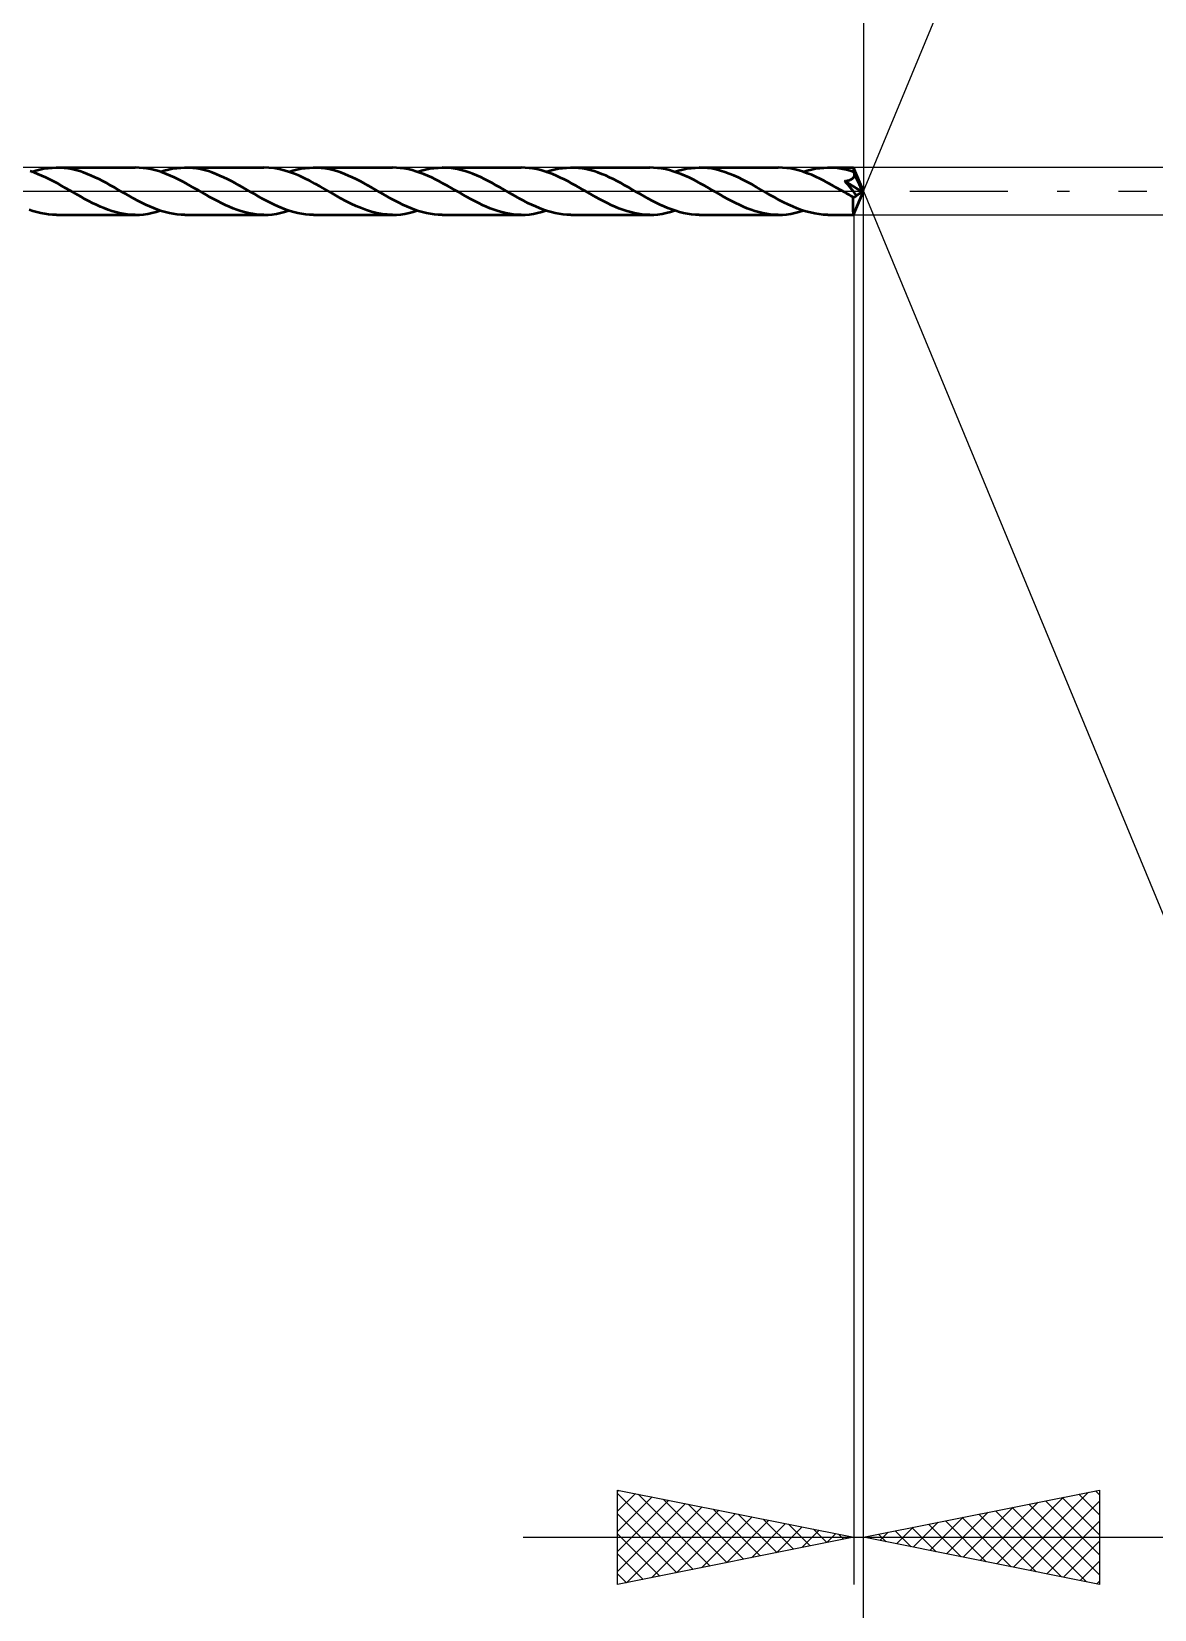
# Model space of a CAD drawing. Header units: millimetres. Extents: x -56 to 101, y -50 to 38.
# Drawn here: x 20.68 to 44.46, y -30.03 to 3.38 of the extents above; entities that cross this region are included whole.
import ezdxf

# ---------------------------------------------------------------- set-up
doc = ezdxf.new("R2010")
doc.units = ezdxf.units.MM
doc.header["$LTSCALE"] = 5.2
doc.linetypes.add('LONGDASH_DASH', pattern=[0.85, 0.4, -0.2, 0.05, -0.2])
for name, color, linetype in [('1', 4, 'CONTINUOUS'), ('2', 7, 'CONTINUOUS'), ('4', 2, 'LONGDASH_DASH'), ('CUT', 1, 'CONTINUOUS'), ('SK2', 7, 'CONTINUOUS'), ('SK4', 2, 'LONGDASH_DASH')]:
    doc.layers.add(name, color=color, linetype=linetype)

msp = doc.modelspace()

# ---------------------------------------------------------------- linework, layer by layer
at = {"layer": '1', "color": 4, "linetype": 'CONTINUOUS', "lineweight": 50}
for p, q in [((20.734, 0.393), (20.65, 0.421)), ((20.681, 0.411), (20.768, 0.438)), ((20.817, 0.361), (20.734, 0.393)), ((20.768, 0.438), (20.856, 0.46)), ((20.9, 0.326), (20.817, 0.361)), ((20.856, 0.46), (20.944, 0.478)), ((20.944, 0.478), (21.032, 0.49)), ((21.032, 0.49), (21.119, 0.497)), ((21.119, 0.497), (21.206, 0.5)), ((21.288, 0.498), (21.206, 0.5)), ((21.206, 0.5), (22.878, 0.5)), ((21.37, 0.491), (21.288, 0.498)), ((21.453, 0.48), (21.37, 0.491)), ((21.536, 0.464), (21.453, 0.48)), ((21.619, 0.445), (21.536, 0.464)), ((21.701, 0.421), (21.619, 0.445)), ((21.783, 0.393), (21.701, 0.421)), ((21.865, 0.362), (21.783, 0.393)), ((21.947, 0.328), (21.865, 0.362)), ((22.96, 0.498), (22.878, 0.5)), ((23.042, 0.491), (22.96, 0.498)), ((23.125, 0.48), (23.042, 0.491)), ((23.208, 0.465), (23.125, 0.48)), ((23.291, 0.445), (23.208, 0.465)), ((23.374, 0.421), (23.291, 0.445)), ((23.457, 0.393), (23.374, 0.421)), ((23.404, 0.411), (23.491, 0.438)), ((23.539, 0.361), (23.457, 0.393)), ((23.491, 0.438), (23.579, 0.46)), ((23.623, 0.327), (23.539, 0.361)), ((23.579, 0.46), (23.667, 0.477)), ((23.667, 0.477), (23.755, 0.49)), ((23.755, 0.49), (23.842, 0.497)), ((23.842, 0.497), (23.929, 0.5)), ((24.012, 0.498), (23.929, 0.5)), ((23.929, 0.5), (25.602, 0.5)), ((24.096, 0.491), (24.012, 0.498)), ((24.179, 0.479), (24.096, 0.491)), ((24.262, 0.464), (24.179, 0.479)), ((24.343, 0.444), (24.262, 0.464)), ((24.425, 0.421), (24.343, 0.444)), ((24.506, 0.393), (24.425, 0.421)), ((24.587, 0.362), (24.506, 0.393)), ((24.669, 0.328), (24.587, 0.362)), ((25.709, 0.496), (25.602, 0.5)), ((25.818, 0.485), (25.709, 0.496)), ((25.926, 0.466), (25.818, 0.485)), ((26.034, 0.44), (25.926, 0.466)), ((26.141, 0.406), (26.034, 0.44)), ((26.127, 0.411), (26.214, 0.438)), ((26.249, 0.367), (26.141, 0.406)), ((26.214, 0.438), (26.3, 0.46)), ((26.358, 0.322), (26.249, 0.367)), ((26.3, 0.46), (26.388, 0.477)), ((26.388, 0.477), (26.477, 0.49)), ((26.477, 0.49), (26.565, 0.497)), ((26.565, 0.497), (26.653, 0.5)), ((26.735, 0.498), (26.653, 0.5)), ((26.653, 0.5), (28.325, 0.5)), ((26.817, 0.491), (26.735, 0.498)), ((26.9, 0.48), (26.817, 0.491)), ((26.983, 0.464), (26.9, 0.48)), ((27.066, 0.445), (26.983, 0.464)), ((27.148, 0.421), (27.066, 0.445)), ((27.23, 0.393), (27.148, 0.421)), ((27.312, 0.362), (27.23, 0.393)), ((27.395, 0.327), (27.312, 0.362)), ((28.407, 0.498), (28.325, 0.5)), ((28.489, 0.491), (28.407, 0.498)), ((28.572, 0.48), (28.489, 0.491)), ((28.656, 0.465), (28.572, 0.48)), ((28.738, 0.445), (28.656, 0.465)), ((28.821, 0.42), (28.738, 0.445)), ((28.904, 0.392), (28.821, 0.42)), ((28.85, 0.411), (28.938, 0.438)), ((28.988, 0.361), (28.904, 0.392)), ((28.938, 0.438), (29.027, 0.46)), ((29.072, 0.327), (28.988, 0.361)), ((29.027, 0.46), (29.115, 0.477)), ((29.115, 0.477), (29.202, 0.49)), ((29.202, 0.49), (29.289, 0.497)), ((29.289, 0.497), (29.376, 0.5)), ((29.455, 0.498), (29.376, 0.5)), ((29.376, 0.5), (31.048, 0.5)), ((29.535, 0.492), (29.455, 0.498)), ((29.616, 0.481), (29.535, 0.492)), ((29.699, 0.466), (29.616, 0.481)), ((29.781, 0.447), (29.699, 0.466)), ((29.863, 0.423), (29.781, 0.447)), ((29.946, 0.396), (29.863, 0.423)), ((30.028, 0.365), (29.946, 0.396)), ((30.111, 0.331), (30.028, 0.365)), ((31.132, 0.498), (31.048, 0.5)), ((31.217, 0.491), (31.132, 0.498)), ((31.3, 0.479), (31.217, 0.491)), ((31.384, 0.464), (31.3, 0.479)), ((31.466, 0.443), (31.384, 0.464)), ((31.55, 0.419), (31.466, 0.443)), ((31.633, 0.39), (31.55, 0.419)), ((31.574, 0.411), (31.662, 0.438)), ((31.717, 0.359), (31.633, 0.39)), ((31.662, 0.438), (31.75, 0.46)), ((31.801, 0.324), (31.717, 0.359)), ((31.75, 0.46), (31.838, 0.477)), ((31.838, 0.477), (31.925, 0.49)), ((31.925, 0.49), (32.012, 0.497)), ((32.012, 0.497), (32.099, 0.5)), ((32.181, 0.498), (32.099, 0.5)), ((32.099, 0.5), (33.772, 0.5)), ((32.263, 0.491), (32.181, 0.498)), ((32.346, 0.48), (32.263, 0.491)), ((32.428, 0.465), (32.346, 0.48)), ((32.51, 0.445), (32.428, 0.465)), ((32.593, 0.421), (32.51, 0.445)), ((32.674, 0.394), (32.593, 0.421)), ((32.757, 0.363), (32.674, 0.394)), ((32.84, 0.329), (32.757, 0.363)), ((33.855, 0.498), (33.772, 0.5)), ((33.938, 0.491), (33.855, 0.498)), ((34.022, 0.48), (33.938, 0.491)), ((34.105, 0.464), (34.022, 0.48)), ((34.188, 0.444), (34.105, 0.464)), ((34.271, 0.42), (34.188, 0.444)), ((34.354, 0.391), (34.271, 0.42)), ((34.297, 0.411), (34.385, 0.438)), ((34.438, 0.36), (34.354, 0.391)), ((34.385, 0.438), (34.473, 0.46)), ((34.522, 0.326), (34.438, 0.36)), ((34.473, 0.46), (34.561, 0.477)), ((34.561, 0.477), (34.648, 0.49)), ((34.648, 0.49), (34.735, 0.497)), ((34.735, 0.497), (34.822, 0.5)), ((34.909, 0.497), (34.822, 0.5)), ((34.822, 0.5), (36.495, 0.5)), ((34.997, 0.49), (34.909, 0.497)), ((35.089, 0.477), (34.997, 0.49)), ((35.182, 0.458), (35.089, 0.477)), ((35.274, 0.434), (35.182, 0.458)), ((35.366, 0.405), (35.274, 0.434)), ((35.458, 0.371), (35.366, 0.405)), ((35.552, 0.334), (35.458, 0.371)), ((36.585, 0.497), (36.495, 0.5)), ((36.674, 0.49), (36.585, 0.497)), ((36.762, 0.477), (36.674, 0.49)), ((36.851, 0.459), (36.762, 0.477)), ((36.939, 0.436), (36.851, 0.459)), ((37.028, 0.409), (36.939, 0.436)), ((37.02, 0.411), (37.109, 0.438)), ((37.117, 0.377), (37.028, 0.409)), ((37.109, 0.438), (37.197, 0.46)), ((37.205, 0.343), (37.117, 0.377)), ((37.197, 0.46), (37.285, 0.477)), ((37.293, 0.304), (37.205, 0.343)), ((37.285, 0.477), (37.372, 0.49)), ((37.372, 0.49), (37.459, 0.497)), ((37.459, 0.497), (37.546, 0.5)), ((37.625, 0.498), (37.546, 0.5)), ((37.546, 0.5), (38.088, 0.5)), ((37.705, 0.492), (37.625, 0.498)), ((37.783, 0.482), (37.705, 0.492)), ((37.861, 0.468), (37.783, 0.482)), ((37.939, 0.45), (37.861, 0.468)), ((38.016, 0.429), (37.939, 0.45)), ((38.093, 0.404), (38.016, 0.429)), ((38.089, 0.5), (38.088, 0.5)), ((38.088, 0.5), (38.088, 0.5)), ((38.088, 0.5), (38.088, 0.5)), ((38.3, 0), (38.089, 0.5)), ((38.089, 0.499), (38.089, 0.5)), ((38.089, 0.5), (38.089, 0.5)), ((38.089, 0.5), (38.089, 0.5)), ((38.089, 0.498), (38.089, 0.499)), ((38.09, 0.495), (38.089, 0.498)), ((38.09, 0.491), (38.09, 0.495)), ((38.091, 0.486), (38.09, 0.491)), ((38.091, 0.48), (38.091, 0.486)), ((38.092, 0.473), (38.091, 0.48)), ((38.092, 0.466), (38.092, 0.473)), ((38.092, 0.457), (38.092, 0.466)), ((38.093, 0.447), (38.092, 0.457)), ((38.3, 0), (38.093, 0.447)), ((38.093, 0.404), (38.093, 0.447)), ((38.095, 0.399), (38.093, 0.404)), ((38.097, 0.394), (38.095, 0.399)), ((38.099, 0.389), (38.097, 0.394)), ((38.101, 0.385), (38.099, 0.389)), ((38.104, 0.38), (38.101, 0.385)), ((38.106, 0.375), (38.104, 0.38)), ((38.108, 0.37), (38.106, 0.375)), ((38.109, 0.361), (38.108, 0.37)), ((38.18, 0.214), (38.108, 0.37)), ((38.11, 0.351), (38.109, 0.361)), ((38.109, 0.333), (38.11, 0.342)), ((38.11, 0.342), (38.11, 0.351)), ((20.984, 0.289), (20.9, 0.326)), ((21.068, 0.248), (20.984, 0.289)), ((21.152, 0.205), (21.068, 0.248)), ((21.235, 0.16), (21.152, 0.205)), ((21.318, 0.113), (21.235, 0.16)), ((21.401, 0.066), (21.318, 0.113)), ((21.57, -0.029), (21.401, 0.066)), ((22.029, 0.291), (21.947, 0.328)), ((22.111, 0.252), (22.029, 0.291)), ((22.192, 0.21), (22.111, 0.252)), ((22.273, 0.167), (22.192, 0.21)), ((22.353, 0.122), (22.273, 0.167)), ((22.434, 0.076), (22.353, 0.122)), ((22.515, 0.03), (22.434, 0.076)), ((22.599, -0.018), (22.515, 0.03)), ((23.707, 0.289), (23.623, 0.327)), ((23.791, 0.249), (23.707, 0.289)), ((23.874, 0.206), (23.791, 0.249)), ((23.957, 0.16), (23.874, 0.206)), ((24.041, 0.114), (23.957, 0.16)), ((24.125, 0.066), (24.041, 0.114)), ((24.209, 0.019), (24.125, 0.066)), ((24.293, -0.029), (24.209, 0.019)), ((24.751, 0.292), (24.669, 0.328)), ((24.833, 0.253), (24.751, 0.292)), ((24.914, 0.211), (24.833, 0.253)), ((24.996, 0.167), (24.914, 0.211)), ((25.076, 0.122), (24.996, 0.167)), ((25.157, 0.076), (25.076, 0.122)), ((25.239, 0.03), (25.157, 0.076)), ((25.323, -0.018), (25.239, 0.03)), ((26.468, 0.272), (26.358, 0.322)), ((26.577, 0.216), (26.468, 0.272)), ((26.686, 0.157), (26.577, 0.216)), ((26.795, 0.096), (26.686, 0.157)), ((26.905, 0.034), (26.795, 0.096)), ((27.017, -0.03), (26.905, 0.034)), ((27.477, 0.291), (27.395, 0.327)), ((27.558, 0.252), (27.477, 0.291)), ((27.639, 0.21), (27.558, 0.252)), ((27.72, 0.167), (27.639, 0.21)), ((27.801, 0.121), (27.72, 0.167)), ((27.882, 0.076), (27.801, 0.121)), ((27.963, 0.029), (27.882, 0.076)), ((28.047, -0.018), (27.963, 0.029)), ((29.156, 0.289), (29.072, 0.327)), ((29.239, 0.248), (29.156, 0.289)), ((29.322, 0.205), (29.239, 0.248)), ((29.406, 0.159), (29.322, 0.205)), ((29.489, 0.113), (29.406, 0.159)), ((29.574, 0.066), (29.489, 0.113)), ((29.657, 0.018), (29.574, 0.066)), ((29.741, -0.03), (29.657, 0.018)), ((30.194, 0.294), (30.111, 0.331)), ((30.276, 0.255), (30.194, 0.294)), ((30.358, 0.212), (30.276, 0.255)), ((30.44, 0.168), (30.358, 0.212)), ((30.522, 0.123), (30.44, 0.168)), ((30.604, 0.076), (30.522, 0.123)), ((30.687, 0.029), (30.604, 0.076)), ((30.772, -0.019), (30.687, 0.029)), ((31.884, 0.286), (31.801, 0.324)), ((31.967, 0.246), (31.884, 0.286)), ((32.049, 0.203), (31.967, 0.246)), ((32.132, 0.158), (32.049, 0.203)), ((32.215, 0.111), (32.132, 0.158)), ((32.299, 0.065), (32.215, 0.111)), ((32.382, 0.018), (32.299, 0.065)), ((32.464, -0.03), (32.382, 0.018)), ((32.922, 0.292), (32.84, 0.329)), ((33.003, 0.253), (32.922, 0.292)), ((33.085, 0.211), (33.003, 0.253)), ((33.166, 0.167), (33.085, 0.211)), ((33.248, 0.121), (33.166, 0.167)), ((33.33, 0.075), (33.248, 0.121)), ((33.411, 0.029), (33.33, 0.075)), ((33.495, -0.018), (33.411, 0.029)), ((34.605, 0.287), (34.522, 0.326)), ((34.689, 0.246), (34.605, 0.287)), ((34.772, 0.203), (34.689, 0.246)), ((34.855, 0.158), (34.772, 0.203)), ((34.939, 0.111), (34.855, 0.158)), ((35.023, 0.065), (34.939, 0.111)), ((35.105, 0.018), (35.023, 0.065)), ((35.188, -0.03), (35.105, 0.018)), ((35.65, 0.29), (35.552, 0.334)), ((35.747, 0.243), (35.65, 0.29)), ((35.843, 0.192), (35.747, 0.243)), ((35.94, 0.139), (35.843, 0.192)), ((36.037, 0.085), (35.94, 0.139)), ((36.135, 0.029), (36.037, 0.085)), ((36.231, -0.026), (36.135, 0.029)), ((37.379, 0.263), (37.293, 0.304)), ((37.466, 0.218), (37.379, 0.263)), ((37.554, 0.171), (37.466, 0.218)), ((37.642, 0.123), (37.554, 0.171)), ((37.731, 0.074), (37.642, 0.123)), ((37.821, 0.022), (37.731, 0.074)), ((37.911, -0.03), (37.821, 0.022)), ((37.905, 0.214), (37.918, 0.216)), ((37.94, 0.173), (37.905, 0.214)), ((38.271, -0.017), (37.905, 0.214)), ((37.918, 0.216), (37.931, 0.218)), ((37.931, 0.218), (37.944, 0.221)), ((37.979, 0.128), (37.94, 0.173)), ((37.944, 0.221), (37.957, 0.223)), ((37.957, 0.223), (37.969, 0.226)), ((37.969, 0.226), (37.98, 0.229)), ((38.019, 0.08), (37.979, 0.128)), ((37.98, 0.229), (37.992, 0.232)), ((37.992, 0.232), (38.003, 0.236)), ((38.003, 0.236), (38.014, 0.24)), ((38.014, 0.24), (38.024, 0.244)), ((38.058, 0.032), (38.019, 0.08)), ((38.024, 0.244), (38.034, 0.248)), ((38.034, 0.248), (38.044, 0.253)), ((38.044, 0.253), (38.053, 0.258)), ((38.053, 0.258), (38.062, 0.263)), ((38.094, -0.013), (38.058, 0.032)), ((38.062, 0.263), (38.07, 0.269)), ((38.07, 0.269), (38.077, 0.276)), ((38.077, 0.276), (38.084, 0.283)), ((38.084, 0.283), (38.091, 0.29)), ((38.089, -0.5), (38.3, 0)), ((38.091, 0.29), (38.096, 0.298)), ((38.096, 0.298), (38.101, 0.306)), ((38.101, 0.306), (38.104, 0.315)), ((38.104, 0.315), (38.107, 0.324)), ((38.107, 0.324), (38.109, 0.333)), ((38.214, 0.14), (38.18, 0.214)), ((38.234, 0.095), (38.214, 0.14)), ((38.246, 0.065), (38.234, 0.095)), ((38.255, 0.043), (38.246, 0.065)), ((38.261, 0.027), (38.255, 0.043)), ((38.265, 0.013), (38.261, 0.027)), ((38.265, 0.008), (38.264, 0.013)), ((38.3, 0), (38.264, 0.013)), ((38.265, 0.013), (38.264, 0.013)), ((38.3, 0), (38.265, 0.013)), ((38.267, 0.003), (38.265, 0.008)), ((38.268, -0.001), (38.267, 0.003)), ((21.651, -0.076), (21.57, -0.029)), ((21.732, -0.122), (21.651, -0.076)), ((21.812, -0.167), (21.732, -0.122)), ((21.893, -0.211), (21.812, -0.167)), ((21.975, -0.252), (21.893, -0.211)), ((22.056, -0.291), (21.975, -0.252)), ((22.138, -0.328), (22.056, -0.291)), ((22.219, -0.362), (22.138, -0.328)), ((22.684, -0.066), (22.599, -0.018)), ((22.768, -0.114), (22.684, -0.066)), ((22.851, -0.161), (22.768, -0.114)), ((22.935, -0.206), (22.851, -0.161)), ((23.019, -0.249), (22.935, -0.206)), ((23.103, -0.29), (23.019, -0.249)), ((23.187, -0.327), (23.103, -0.29)), ((23.269, -0.362), (23.187, -0.327)), ((24.376, -0.077), (24.293, -0.029)), ((24.458, -0.124), (24.376, -0.077)), ((24.54, -0.17), (24.458, -0.124)), ((24.623, -0.214), (24.54, -0.17)), ((24.706, -0.256), (24.623, -0.214)), ((24.788, -0.295), (24.706, -0.256)), ((24.87, -0.331), (24.788, -0.295)), ((24.95, -0.365), (24.87, -0.331)), ((25.407, -0.066), (25.323, -0.018)), ((25.49, -0.113), (25.407, -0.066)), ((25.573, -0.16), (25.49, -0.113)), ((25.656, -0.205), (25.573, -0.16)), ((25.74, -0.248), (25.656, -0.205)), ((25.824, -0.288), (25.74, -0.248)), ((25.907, -0.326), (25.824, -0.288)), ((25.99, -0.36), (25.907, -0.326)), ((27.125, -0.092), (27.017, -0.03)), ((27.232, -0.153), (27.125, -0.092)), ((27.34, -0.211), (27.232, -0.153)), ((27.449, -0.265), (27.34, -0.211)), ((27.557, -0.315), (27.449, -0.265)), ((27.665, -0.361), (27.557, -0.315)), ((28.13, -0.066), (28.047, -0.018)), ((28.214, -0.113), (28.13, -0.066)), ((28.297, -0.16), (28.214, -0.113)), ((28.38, -0.205), (28.297, -0.16)), ((28.463, -0.248), (28.38, -0.205)), ((28.547, -0.288), (28.463, -0.248)), ((28.63, -0.326), (28.547, -0.288)), ((28.713, -0.36), (28.63, -0.326)), ((29.822, -0.077), (29.741, -0.03)), ((29.904, -0.124), (29.822, -0.077)), ((29.986, -0.169), (29.904, -0.124)), ((30.068, -0.213), (29.986, -0.169)), ((30.151, -0.254), (30.068, -0.213)), ((30.233, -0.294), (30.151, -0.254)), ((30.315, -0.331), (30.233, -0.294)), ((30.396, -0.365), (30.315, -0.331)), ((30.856, -0.067), (30.772, -0.019)), ((30.939, -0.115), (30.856, -0.067)), ((31.023, -0.162), (30.939, -0.115)), ((31.107, -0.207), (31.023, -0.162)), ((31.191, -0.25), (31.107, -0.207)), ((31.275, -0.29), (31.191, -0.25)), ((31.358, -0.327), (31.275, -0.29)), ((31.441, -0.362), (31.358, -0.327)), ((32.546, -0.077), (32.464, -0.03)), ((32.628, -0.124), (32.546, -0.077)), ((32.71, -0.169), (32.628, -0.124)), ((32.792, -0.213), (32.71, -0.169)), ((32.875, -0.254), (32.792, -0.213)), ((32.958, -0.294), (32.875, -0.254)), ((33.04, -0.331), (32.958, -0.294)), ((33.121, -0.365), (33.04, -0.331)), ((33.578, -0.066), (33.495, -0.018)), ((33.66, -0.114), (33.578, -0.066)), ((33.743, -0.16), (33.66, -0.114)), ((33.826, -0.205), (33.743, -0.16)), ((33.91, -0.247), (33.826, -0.205)), ((33.993, -0.287), (33.91, -0.247)), ((34.075, -0.325), (33.993, -0.287)), ((34.158, -0.359), (34.075, -0.325)), ((35.268, -0.077), (35.188, -0.03)), ((35.349, -0.123), (35.268, -0.077)), ((35.43, -0.167), (35.349, -0.123)), ((35.511, -0.21), (35.43, -0.167)), ((35.593, -0.251), (35.511, -0.21)), ((35.675, -0.291), (35.593, -0.251)), ((35.756, -0.328), (35.675, -0.291)), ((35.838, -0.363), (35.756, -0.328)), ((36.326, -0.081), (36.231, -0.026)), ((36.421, -0.135), (36.326, -0.081)), ((36.516, -0.187), (36.421, -0.135)), ((36.612, -0.236), (36.516, -0.187)), ((36.706, -0.282), (36.612, -0.236)), ((36.8, -0.325), (36.706, -0.282)), ((36.893, -0.364), (36.8, -0.325)), ((37.94, -0.047), (37.911, -0.03)), ((37.969, -0.063), (37.94, -0.047)), ((37.997, -0.08), (37.969, -0.063)), ((38.026, -0.096), (37.997, -0.08)), ((38.054, -0.113), (38.026, -0.096)), ((38.083, -0.129), (38.054, -0.113)), ((38.089, -0.129), (38.083, -0.129)), ((38.083, -0.162), (38.083, -0.129)), ((38.083, -0.194), (38.083, -0.162)), ((38.083, -0.224), (38.083, -0.194)), ((38.083, -0.254), (38.083, -0.224)), ((38.083, -0.283), (38.083, -0.254)), ((38.083, -0.31), (38.083, -0.283)), ((38.083, -0.337), (38.083, -0.31)), ((38.089, -0.129), (38.095, -0.129)), ((38.125, -0.053), (38.094, -0.013)), ((38.095, -0.129), (38.101, -0.127)), ((38.101, -0.127), (38.107, -0.125)), ((38.107, -0.125), (38.113, -0.122)), ((38.113, -0.122), (38.119, -0.119)), ((38.119, -0.119), (38.125, -0.114)), ((38.149, -0.088), (38.125, -0.053)), ((38.125, -0.114), (38.131, -0.109)), ((38.131, -0.109), (38.138, -0.103)), ((38.138, -0.103), (38.144, -0.096)), ((38.144, -0.096), (38.149, -0.088)), ((38.149, -0.088), (38.271, -0.017)), ((38.269, -0.005), (38.268, -0.001)), ((38.269, -0.009), (38.269, -0.005)), ((38.27, -0.013), (38.269, -0.009)), ((38.271, -0.017), (38.27, -0.013)), ((20.711, -0.421), (20.628, -0.393)), ((20.793, -0.445), (20.711, -0.421)), ((20.876, -0.465), (20.793, -0.445)), ((20.96, -0.48), (20.876, -0.465)), ((21.042, -0.491), (20.96, -0.48)), ((21.124, -0.498), (21.042, -0.491)), ((21.206, -0.5), (21.124, -0.498)), ((21.206, -0.5), (22.878, -0.5)), ((22.3, -0.393), (22.219, -0.362)), ((22.382, -0.42), (22.3, -0.393)), ((22.463, -0.444), (22.382, -0.42)), ((22.545, -0.463), (22.463, -0.444)), ((22.628, -0.479), (22.545, -0.463)), ((22.712, -0.491), (22.628, -0.479)), ((22.795, -0.498), (22.712, -0.491)), ((22.878, -0.5), (22.795, -0.498)), ((22.878, -0.5), (22.966, -0.497)), ((22.966, -0.497), (23.053, -0.49)), ((23.053, -0.49), (23.141, -0.477)), ((23.141, -0.477), (23.229, -0.46)), ((23.229, -0.46), (23.317, -0.438)), ((23.352, -0.393), (23.269, -0.362)), ((23.317, -0.438), (23.404, -0.411)), ((23.434, -0.421), (23.352, -0.393)), ((23.517, -0.445), (23.434, -0.421)), ((23.6, -0.465), (23.517, -0.445)), ((23.683, -0.48), (23.6, -0.465)), ((23.765, -0.491), (23.683, -0.48)), ((23.847, -0.498), (23.765, -0.491)), ((23.929, -0.5), (23.847, -0.498)), ((23.929, -0.5), (25.602, -0.5)), ((25.031, -0.395), (24.95, -0.365)), ((25.112, -0.422), (25.031, -0.395)), ((25.193, -0.446), (25.112, -0.422)), ((25.275, -0.465), (25.193, -0.446)), ((25.357, -0.48), (25.275, -0.465)), ((25.439, -0.491), (25.357, -0.48)), ((25.52, -0.498), (25.439, -0.491)), ((25.602, -0.5), (25.52, -0.498)), ((25.602, -0.5), (25.689, -0.497)), ((25.689, -0.497), (25.777, -0.49)), ((25.777, -0.49), (25.865, -0.477)), ((25.865, -0.477), (25.953, -0.46)), ((25.953, -0.46), (26.04, -0.438)), ((26.073, -0.392), (25.99, -0.36)), ((26.04, -0.438), (26.127, -0.411)), ((26.155, -0.42), (26.073, -0.392)), ((26.238, -0.444), (26.155, -0.42)), ((26.321, -0.464), (26.238, -0.444)), ((26.404, -0.48), (26.321, -0.464)), ((26.487, -0.491), (26.404, -0.48)), ((26.57, -0.498), (26.487, -0.491)), ((26.653, -0.5), (26.57, -0.498)), ((26.653, -0.5), (28.325, -0.5)), ((27.773, -0.402), (27.665, -0.361)), ((27.882, -0.436), (27.773, -0.402)), ((27.991, -0.463), (27.882, -0.436)), ((28.103, -0.483), (27.991, -0.463)), ((28.214, -0.496), (28.103, -0.483)), ((28.325, -0.5), (28.214, -0.496)), ((28.325, -0.5), (28.412, -0.497)), ((28.412, -0.497), (28.5, -0.49)), ((28.5, -0.49), (28.588, -0.478)), ((28.588, -0.478), (28.676, -0.46)), ((28.676, -0.46), (28.763, -0.438)), ((28.796, -0.392), (28.713, -0.36)), ((28.763, -0.438), (28.85, -0.411)), ((28.879, -0.42), (28.796, -0.392)), ((28.962, -0.444), (28.879, -0.42)), ((29.045, -0.464), (28.962, -0.444)), ((29.128, -0.48), (29.045, -0.464)), ((29.211, -0.491), (29.128, -0.48)), ((29.294, -0.498), (29.211, -0.491)), ((29.376, -0.5), (29.294, -0.498)), ((29.376, -0.5), (31.048, -0.5)), ((30.478, -0.395), (30.396, -0.365)), ((30.56, -0.423), (30.478, -0.395)), ((30.642, -0.446), (30.56, -0.423)), ((30.724, -0.465), (30.642, -0.446)), ((30.806, -0.48), (30.724, -0.465)), ((30.886, -0.491), (30.806, -0.48)), ((30.967, -0.498), (30.886, -0.491)), ((31.048, -0.5), (30.967, -0.498)), ((31.048, -0.5), (31.136, -0.497)), ((31.136, -0.497), (31.224, -0.49)), ((31.224, -0.49), (31.312, -0.478)), ((31.312, -0.478), (31.399, -0.46)), ((31.399, -0.46), (31.486, -0.438)), ((31.523, -0.394), (31.441, -0.362)), ((31.486, -0.438), (31.574, -0.411)), ((31.606, -0.421), (31.523, -0.394)), ((31.689, -0.445), (31.606, -0.421)), ((31.772, -0.465), (31.689, -0.445)), ((31.854, -0.48), (31.772, -0.465)), ((31.936, -0.491), (31.854, -0.48)), ((32.018, -0.498), (31.936, -0.491)), ((32.099, -0.5), (32.018, -0.498)), ((32.099, -0.5), (33.772, -0.5)), ((33.204, -0.396), (33.121, -0.365)), ((33.286, -0.423), (33.204, -0.396)), ((33.369, -0.447), (33.286, -0.423)), ((33.45, -0.465), (33.369, -0.447)), ((33.531, -0.48), (33.45, -0.465)), ((33.611, -0.491), (33.531, -0.48)), ((33.691, -0.498), (33.611, -0.491)), ((33.772, -0.5), (33.691, -0.498)), ((33.772, -0.5), (33.859, -0.498)), ((33.859, -0.498), (33.947, -0.49)), ((33.947, -0.49), (34.035, -0.478)), ((34.035, -0.478), (34.122, -0.46)), ((34.122, -0.46), (34.209, -0.438)), ((34.24, -0.391), (34.158, -0.359)), ((34.209, -0.438), (34.297, -0.411)), ((34.322, -0.419), (34.24, -0.391)), ((34.405, -0.443), (34.322, -0.419)), ((34.488, -0.463), (34.405, -0.443)), ((34.572, -0.479), (34.488, -0.463)), ((34.656, -0.491), (34.572, -0.479)), ((34.739, -0.498), (34.656, -0.491)), ((34.822, -0.5), (34.739, -0.498)), ((34.822, -0.5), (36.495, -0.5)), ((35.919, -0.394), (35.838, -0.363)), ((36.001, -0.421), (35.919, -0.394)), ((36.084, -0.444), (36.001, -0.421)), ((36.166, -0.464), (36.084, -0.444)), ((36.249, -0.48), (36.166, -0.464)), ((36.331, -0.491), (36.249, -0.48)), ((36.413, -0.498), (36.331, -0.491)), ((36.495, -0.5), (36.413, -0.498)), ((36.495, -0.5), (36.583, -0.497)), ((36.583, -0.497), (36.671, -0.49)), ((36.671, -0.49), (36.759, -0.478)), ((36.759, -0.478), (36.846, -0.46)), ((36.846, -0.46), (36.933, -0.438)), ((36.986, -0.399), (36.893, -0.364)), ((36.933, -0.438), (37.02, -0.411)), ((37.08, -0.43), (36.986, -0.399)), ((37.174, -0.454), (37.08, -0.43)), ((37.267, -0.474), (37.174, -0.454)), ((37.36, -0.488), (37.267, -0.474)), ((37.453, -0.497), (37.36, -0.488)), ((37.546, -0.5), (37.453, -0.497)), ((37.546, -0.5), (38.088, -0.5)), ((38.083, -0.362), (38.083, -0.337)), ((38.083, -0.386), (38.083, -0.362)), ((38.084, -0.407), (38.083, -0.386)), ((38.084, -0.426), (38.084, -0.407)), ((38.085, -0.443), (38.084, -0.426)), ((38.085, -0.458), (38.085, -0.443)), ((38.085, -0.471), (38.085, -0.458)), ((38.086, -0.481), (38.085, -0.471)), ((38.087, -0.489), (38.086, -0.481)), ((38.087, -0.495), (38.087, -0.489)), ((38.088, -0.499), (38.087, -0.495)), ((38.088, -0.5), (38.088, -0.499)), ((38.088, -0.5), (38.088, -0.5)), ((38.088, -0.5), (38.088, -0.5)), ((38.088, -0.5), (38.089, -0.5)), ((38.089, -0.5), (38.089, -0.499)), ((38.089, -0.5), (38.089, -0.5)), ((38.089, -0.5), (38.089, -0.5))]:
    msp.add_line(p, q, dxfattribs=at)
at = {"layer": '2', "color": 7, "linetype": 'CONTINUOUS', "lineweight": 25}
for p, q in [((38.3, 24.5), (38.3, 0)), ((38.3, 0), (46.336, 19.401)), ((71.3, 0.5), (38.093, 0.5)), ((38.3, -39.5), (38.3, 0)), ((38.3, -29.5), (38.3, 0)), ((38.3, -49.5), (38.3, 0)), ((38.3, 0), (46.336, -19.401)), ((38.093, -0.5), (71.3, -0.5)), ((38.093, -0.5), (38.093, -29.5)), ((33.093, -29.5), (33.093, -27.5)), ((33.093, -27.5), (38.093, -28.5)), ((33.093, -27.527), (33.115, -27.504)), ((33.093, -27.951), (33.469, -27.575)), ((33.093, -27.577), (34.695, -29.18)), ((33.093, -28.376), (33.822, -27.646)), ((33.093, -28.8), (34.176, -27.717)), ((33.526, -27.587), (35.049, -29.109)), ((34.057, -27.693), (35.402, -29.038)), ((38.3, -28.5), (43.3, -27.5)), ((41.121, -29.064), (42.532, -27.654)), ((41.475, -29.135), (43.062, -27.548)), ((42.154, -27.729), (43.3, -28.875)), ((42.508, -27.658), (43.3, -28.451)), ((42.861, -27.588), (43.3, -28.026)), ((43.215, -27.517), (43.3, -27.602)), ((43.3, -27.5), (43.3, -29.5)), ((33.093, -29.224), (34.53, -27.787)), ((33.093, -28.002), (34.341, -29.25)), ((33.278, -29.463), (34.883, -27.858)), ((33.809, -29.357), (35.237, -27.929)), ((34.339, -29.251), (35.59, -27.999)), ((34.587, -27.799), (35.756, -28.967)), ((35.117, -27.905), (36.109, -28.897)), ((35.648, -28.011), (36.463, -28.826)), ((40.061, -28.852), (40.941, -27.972)), ((40.414, -28.923), (41.471, -27.866)), ((40.74, -28.012), (41.96, -29.232)), ((40.768, -28.994), (42.002, -27.76)), ((41.093, -27.941), (42.49, -29.338)), ((41.447, -27.871), (43.021, -29.444)), ((41.801, -27.8), (43.3, -29.299)), ((41.828, -29.206), (43.3, -27.734)), ((34.869, -29.145), (35.944, -28.07)), ((35.4, -29.039), (36.297, -28.141)), ((35.93, -28.933), (36.651, -28.212)), ((36.178, -28.117), (36.816, -28.755)), ((36.46, -28.827), (37.004, -28.282)), ((36.708, -28.223), (37.17, -28.685)), ((36.991, -28.72), (37.358, -28.353)), ((37.239, -28.329), (37.523, -28.614)), ((38.646, -28.569), (38.82, -28.396)), ((38.972, -28.366), (39.308, -28.702)), ((39, -28.64), (39.35, -28.29)), ((39.326, -28.295), (39.839, -28.808)), ((39.354, -28.711), (39.88, -28.184)), ((39.679, -28.224), (40.369, -28.914)), ((39.707, -28.781), (40.411, -28.078)), ((40.033, -28.153), (40.899, -29.02)), ((40.386, -28.083), (41.43, -29.126)), ((42.182, -29.276), (43.3, -28.158)), ((31.093, -28.5), (60.175, -28.5)), ((33.093, -28.426), (33.988, -29.321)), ((38.093, -28.5), (33.093, -29.5)), ((37.521, -28.614), (37.712, -28.424)), ((37.769, -28.435), (37.877, -28.543)), ((38.051, -28.508), (38.065, -28.494)), ((43.3, -29.5), (38.3, -28.5)), ((38.619, -28.436), (38.778, -28.596)), ((42.536, -29.347), (43.3, -28.583)), ((33.093, -28.85), (33.634, -29.392)), ((42.889, -29.418), (43.3, -29.007)), ((33.093, -29.275), (33.281, -29.462)), ((43.243, -29.489), (43.3, -29.431))]:
    msp.add_line(p, q, dxfattribs=at)
at = {"layer": '4', "color": 2, "linetype": 'LONGDASH_DASH', "lineweight": 25}
msp.add_line((0, 0), (38.3, 0), dxfattribs=at)
at = {"layer": 'CUT', "color": 1, "linetype": 'CONTINUOUS', "lineweight": 25}
for p, q in [((38.093, 0.5), (8.3, 0.5)), ((38.3, 0), (38.093, 0.5)), ((8.3, 0), (38.3, 0))]:
    msp.add_line(p, q, dxfattribs=at)
at = {"layer": 'SK2', "color": 7, "linetype": 'CONTINUOUS', "lineweight": 25}
msp.add_line((38.3, 34.5), (38.3, 0), dxfattribs=at)
at = {"layer": 'SK4', "color": 2, "linetype": 'LONGDASH_DASH', "lineweight": 25}
msp.add_line((-44.7, 0), (44.3, 0), dxfattribs=at)

doc.saveas('drawing.dxf')
